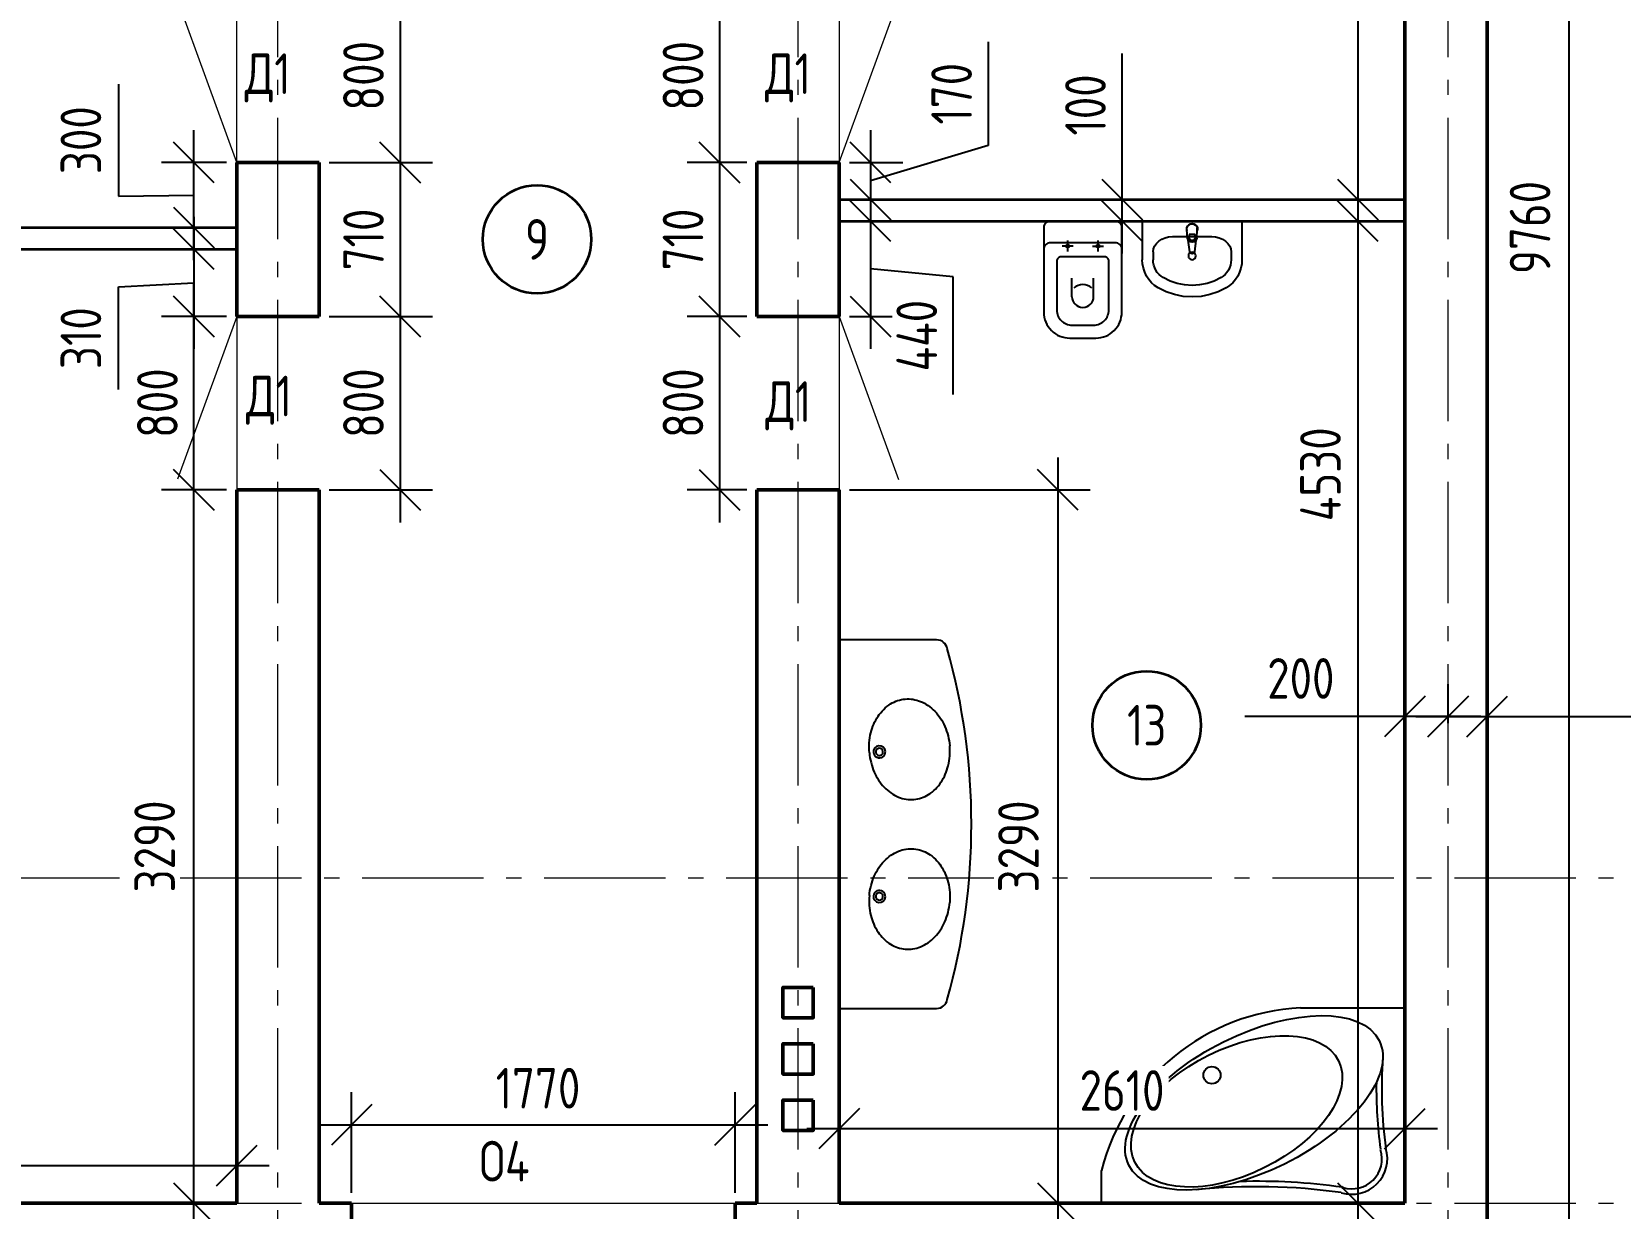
# Model space of a CAD drawing. Header units: millimetres. Extents: x 33461 to 75461, y 50811 to 80511.
# Drawn here: x 43653 to 50983, y 67699 to 73126 of the extents above; entities that cross this region are included whole.
import ezdxf

# ---------------------------------------------------------------- set-up
doc = ezdxf.new("R2010")
doc.units = ezdxf.units.MM
doc.linetypes.add('ГОСТ 2.303 6', pattern=[12, 8, -1.5, 1, -1.5])
for name, color, linetype, lineweight in [('Марки', 7, 'Continuous', 30), ('Площади', 7, 'Continuous', 35), ('Размеры', 7, 'Continuous', 20), ('Стены', 7, 'Continuous', 50)]:
    doc.layers.add(name, color=color, linetype=linetype, lineweight=lineweight)
doc.layers.add('Оси', color=3, linetype='Continuous')
doc.layers.add('Сантехника', color=7, linetype='Continuous')
doc.styles.add('ГОСТ 2.304', font='CS_Gost2304.shx')
doc.dimstyles.new('СПДС', dxfattribs={"dimscale": 100, "dimtxt": 2.5, "dimasz": 2.5, "dimexe": 2, "dimexo": 0.625, "dimgap": 1, "dimtad": 1, "dimdec": 0, "dimtxsty": 'ГОСТ 2.304', "dimblk": 'OBLIQUE', "dimblk1": 'OBLIQUE', "dimblk2": 'OBLIQUE', "dimcen": 2.5, "dimdle": 2, "dimadec": 0, "dimazin": 2, "dimtfac": 0.75, "dimtdec": 4, "dimtmove": 1, "dimatfit": 3, "dimfxl": 1, "dimtfill": 1, "dimtolj": 1, "dimarcsym": 1})

# ---------------------------------------------------------------- blocks, each defined once
blk = doc.blocks.new('s_91')
at = {"color": 253}
blk.add_lwpolyline([(449.5, 0, 0.358819), (498.5, 40.4, 0.137677), (498.5, 1659.6, 0.358819), (449.5, 1700), (403.1, 1700), (0, 1700), (0, 0), (403.1, 0)], format="xyb", close=True, dxfattribs=at)
for points in [[(139, 1179.4, -0.080167), (145.8, 1271.4, -0.088923), (179.1, 1347.8, -0.104957), (237, 1404.3, -0.120011), (304.3, 1427, -0.120011)], [(304.3, 1427, -0.120011), (374.5, 1416.2, -0.104957), (441.2, 1370.5, -0.088923), (487.1, 1300.9, -0.080167), (509.6, 1211.4, -0.080167)], [(139, 1179.4, 0.080167), (161.5, 1089.8, 0.088923), (207.4, 1020.3, 0.104957), (274.2, 974.5, 0.120011), (344.3, 963.7, 0.120011)], [(344.3, 963.7, 0.120011), (411.6, 986.4, 0.104957), (469.5, 1042.9, 0.088923), (502.8, 1119.3, 0.080167), (509.6, 1211.4, 0.080167)], [(139, 520.6, -0.080167), (161.5, 610.2, -0.088923), (207.4, 679.7, -0.104957), (274.2, 725.5, -0.120011), (344.3, 736.3, -0.120011)], [(344.3, 736.3, -0.120011), (411.6, 713.6, -0.104957), (469.5, 657.1, -0.088923), (502.8, 580.7, -0.080167), (509.6, 488.6, -0.080167)], [(139, 520.6, 0.080167), (145.8, 428.6, 0.088923), (179.1, 352.2, 0.104957), (237, 295.7, 0.120011), (304.3, 273, 0.120011)], [(304.3, 273, 0.120011), (374.5, 283.8, 0.104957), (441.2, 329.5, 0.088923), (487.1, 399.1, 0.080167), (509.6, 488.6, 0.080167)]]:
    blk.add_lwpolyline(points, format="xyb", dxfattribs=at)
for centre, radius, start, end in [((185.3, 1183.4), 27.8, 4.93759, 184.93759), ((185.3, 1183.4), 27.8, 184.93759, 4.93759), ((185.3, 1183.4), 16.7, 4.93759, 184.93759), ((185.3, 1183.4), 16.7, 184.93759, 4.93759), ((185.3, 516.6), 27.8, 175.06241, 355.06241), ((185.3, 516.6), 27.8, 355.06241, 175.06241), ((185.3, 516.6), 16.7, 175.06241, 355.06241), ((185.3, 516.6), 16.7, 355.06241, 175.06241)]:
    blk.add_arc(centre, radius, start, end, dxfattribs=at)
blk = doc.blocks.new('s_riho')
at = {"color": 253}
for p, q in [((0, 1400), (0, 0)), ((0, 1400), (150, 1400)), ((900, 481.2), (900, 0)), ((0, 0), (900, 0))]:
    blk.add_line(p, q, dxfattribs=at)
blk.add_circle((590, 890), 39.5, dxfattribs=at)
for centre, radius, start, end in [((-94.5, 435), 995.5, 2.66113, 75.7857), ((-2691.1, 682.6), 2766.5, 351.90597, 5.80621), ((-2691.1, 682.6), 2791.5, 351.90597, 1.5857), ((204.5, 244.6), 164, 162.7961, 286.89884), ((204.5, 244.6), 139, 162.7961, 286.89884), ((529.8, -1945), 2076.6, 89.24614, 97.77654), ((529.8, -1945), 2051.6, 86.02724, 97.77654)]:
    blk.add_arc(centre, radius, start, end, dxfattribs=at)
for centre, major_axis, ratio in [((462.1, 696), (287.1, -577.6), 0.488372), ((422.9, 776.3), (233.7, -470.1), 0.552381)]:
    blk.add_ellipse(centre, major_axis=major_axis, ratio=ratio, dxfattribs=at)
blk = doc.blocks.new('EVAKUO_unitaz')
at = {"layer": 'Сантехника', "color": 253}
for p, q in [((-45.1, -115.3), (-94.9, -115.3)), ((-70, -90.3), (-70, -140.2)), ((45.1, -115.3), (94.9, -115.3)), ((70, -90.3), (70, -140.2)), ((-50, -348.8), (-50, -263.4)), ((50, -348.8), (50, -263.4))]:
    blk.add_line(p, q, dxfattribs=at)
for points in [[(-60, -540), (60, -540, 0.414214), (180, -420), (180, -30, 0.414214), (150, 0), (-150, 0, 0.414214), (-180, -30), (-180, -420, 0.414214)], [(-50, -480), (50, -480, 0.414214), (120, -410), (120, -185, 0.414214), (100, -165), (-100, -165, 0.414214), (-120, -185), (-120, -410, 0.414214)]]:
    blk.add_lwpolyline(points, format="xyb", close=True, dxfattribs=at)
blk.add_lwpolyline([(180, -130, 0.414214), (150, -100), (-150, -100, 0.414214), (-180, -130)], format="xyb", dxfattribs=at)
for centre in [(-70, -115.3), (70, -115.3)]:
    blk.add_circle(centre, 7.01, dxfattribs=at)
for centre, radius, start, end in [((0, -356.3), 63.7, 48.83569, 131.16431), ((0, -348.8), 50, 180, 0)]:
    blk.add_arc(centre, radius, start, end, dxfattribs=at)
blk = doc.blocks.new('Basin 01_72')
at = {"layer": 'Сантехника', "color": 253, "linetype": 'Continuous'}
for p, q in [((0, 350), (0, 171.8)), ((460, 350), (0, 350)), ((206.1, 311.5), (206.2, 316.6)), ((209, 271.2), (206.1, 311.5)), ((251, 271.2), (253.9, 311.5)), ((253.9, 311.5), (253.8, 316.5)), ((460, 350), (460, 171.8)), ((138.9, 278.2), (138.9, 278.2)), ((321.1, 278.2), (138.9, 278.2)), ((212.3, 261.7), (218.9, 208.8)), ((216.4, 273.4), (216.4, 288.3)), ((216.4, 288.3), (243.6, 288.3)), ((216.4, 287.6), (243.6, 287.6)), ((241.1, 208.8), (247.7, 261.7)), ((243.6, 288.3), (243.6, 273.4)), ((50, 207.5), (50, 171.8)), ((410, 207.5), (410, 171.8))]:
    blk.add_line(p, q, dxfattribs=at)
for points in [[(138.9, 278.2), (121.6, 276.9), (104.9, 272.8), (89.5, 266.3), (76, 257.5), (65, 246.8), (56.8, 234.5), (51.7, 221.3), (50, 207.5)], [(410, 207.5), (408.3, 221.3), (403.2, 234.5), (395, 246.8), (384, 257.5), (370.5, 266.3), (355.1, 272.8), (338.4, 276.9), (321.1, 278.2)], [(0, 171.8), (1.2, 152.1), (5, 132.7), (11.1, 114.1), (19.5, 96.5), (30.1, 80.2), (42.7, 65.6), (56.9, 52.9), (72.7, 42.3)], [(50, 171.8), (50.8, 159.2), (53.2, 146.8), (57.1, 134.9), (62.5, 123.6), (69.3, 113.2), (77.3, 103.8), (86.4, 95.7), (96.5, 89)], [(363.5, 89), (373.6, 95.7), (382.7, 103.8), (390.7, 113.2), (397.5, 123.6), (402.9, 134.9), (406.8, 146.8), (409.2, 159.2), (410, 171.8)], [(387.3, 42.3), (403.1, 52.9), (417.3, 65.6), (429.9, 80.2), (440.5, 96.5), (448.9, 114.1), (455, 132.7), (458.8, 152.1), (460, 171.8)], [(96.5, 89), (128, 73.4), (161.1, 62.2), (195.3, 55.3), (230, 53), (264.7, 55.3), (298.9, 62.2), (332, 73.4), (363.5, 89)], [(72.7, 42.3), (109.8, 24), (148.8, 10.8), (189.1, 2.7), (230, 0), (270.9, 2.7), (311.2, 10.8), (350.2, 24), (387.3, 42.3)]]:
    blk.add_lwpolyline(points, dxfattribs=at)
blk.add_circle((230, 188.9), 17.5, dxfattribs=at)
for centre, radius, start, end in [((230, 313.2), 25, 339.28556, 200.71444), ((230, 313.2), 24, 7.83741, 171.8967), ((230, 273.8), 21.1, 185.16961, 354.83039), ((230, 273.1), 21.1, 185.16961, 354.83039), ((230, 273.4), 13.6, 180, 0), ((230, 210.2), 11.2, 187.13892, 352.86108)]:
    blk.add_arc(centre, radius, start, end, dxfattribs=at)
blk = doc.blocks.new('_Oblique')
at = {"color": 0, "linetype": 'ByBlock', "lineweight": -2}
blk.add_line((-0.5, -0.5), (0.5, 0.5), dxfattribs=at)
blk = doc.blocks.new('*D46')
at = {"layer": 'Defpoints', "color": 0, "ltscale": 75}
for p in [(44598.8, 72123.3), (44401.2, 71813.3), (44598.8, 71813.3)]:
    blk.add_point(p, dxfattribs=at)
at = {"layer": 'Размеры', "color": 0, "lineweight": -2, "ltscale": 75}
for p, q in [((44401.2, 72273.3), (44401.2, 71663.3)), ((44551.9, 72123.3), (44251.2, 72123.3)), ((44052.2, 71949.9), (44401.2, 71968.3)), ((44052.2, 71476.4), (44052.2, 71949.9)), ((44551.9, 71813.3), (44251.2, 71813.3))]:
    blk.add_line(p, q, dxfattribs=at)
at = {"layer": 'Размеры', "color": 0, "lineweight": -2, "ltscale": 75, "xscale": 187.5, "yscale": 187.5, "zscale": 187.5}
for p, rotation in [((44401.2, 72123.3), 90), ((44401.2, 71813.3), 270)]:
    blk.add_blockref('_Oblique', p, dxfattribs=dict(at, rotation=rotation))
at = {"layer": 'Размеры', "color": 0, "ltscale": 75, "insert": (43879.5, 71713.2), "char_height": 187.5, "attachment_point": 5, "rotation": 90, "style": 'ГОСТ 2.304', "bg_fill": 3, "box_fill_scale": 1.1, "bg_fill_color": 256, "bg_fill_true_color": 13158600, "bg_fill_transparency": 0}
blk.add_mtext('\\A1;310', dxfattribs=at)
blk = doc.blocks.new('*D48')
at = {"layer": 'Defpoints', "color": 0, "lineweight": 20, "ltscale": 75}
for p in [(46898.8, 68084.3), (45128.8, 67723.3), (46898.8, 67723.3)]:
    blk.add_point(p, dxfattribs=at)
at = {"layer": 'Размеры', "color": 0, "lineweight": -2, "ltscale": 75}
for p, q in [((45128.8, 67770.2), (45128.8, 68234.3)), ((46898.8, 67770.2), (46898.8, 68234.3)), ((44978.8, 68084.3), (47048.8, 68084.3))]:
    blk.add_line(p, q, dxfattribs=at)
at = {"layer": 'Размеры', "color": 0, "lineweight": -2, "ltscale": 75, "xscale": 187.5, "yscale": 187.5, "zscale": 187.5, "rotation": 180}
blk.add_blockref('_Oblique', (45128.8, 68084.3), dxfattribs=at)
at = {"layer": 'Размеры', "color": 0, "lineweight": -2, "ltscale": 75, "xscale": 187.5, "yscale": 187.5, "zscale": 187.5}
blk.add_blockref('_Oblique', (46898.8, 68084.3), dxfattribs=at)
at = {"layer": 'Размеры', "color": 0, "ltscale": 75, "insert": (45988.8, 68253), "char_height": 187.5, "attachment_point": 5, "style": 'ГОСТ 2.304', "bg_fill": 3, "box_fill_scale": 1.1, "bg_fill_color": 256, "bg_fill_true_color": 13158600, "bg_fill_transparency": 0}
blk.add_mtext('\\A1;1770', dxfattribs=at)
blk = doc.blocks.new('*D50')
at = {"layer": 'Defpoints', "color": 0, "ltscale": 75}
for p in [(46998.8, 72523.3), (46826.6, 71813.3), (46998.8, 71813.3)]:
    blk.add_point(p, dxfattribs=at)
at = {"layer": 'Размеры', "color": 0, "lineweight": -2, "ltscale": 75}
for p, q in [((46826.6, 72673.3), (46826.6, 71663.3)), ((46951.9, 72523.3), (46676.6, 72523.3)), ((46951.9, 71813.3), (46676.6, 71813.3))]:
    blk.add_line(p, q, dxfattribs=at)
at = {"layer": 'Размеры', "color": 0, "lineweight": -2, "ltscale": 75, "xscale": 187.5, "yscale": 187.5, "zscale": 187.5}
for p, rotation in [((46826.6, 72523.3), 90), ((46826.6, 71813.3), 270)]:
    blk.add_blockref('_Oblique', p, dxfattribs=dict(at, rotation=rotation))
at = {"layer": 'Размеры', "color": 0, "ltscale": 75, "insert": (46657.9, 72168.3), "char_height": 187.5, "attachment_point": 5, "rotation": 90, "style": 'ГОСТ 2.304', "bg_fill": 3, "box_fill_scale": 1.1, "bg_fill_color": 256, "bg_fill_true_color": 13158600, "bg_fill_transparency": 0}
blk.add_mtext('\\A1;710', dxfattribs=at)
blk = doc.blocks.new('*D64')
at = {"layer": 'Defpoints', "color": 0, "ltscale": 75}
for p in [(44401.2, 72523.3), (44598.8, 72523.3), (44598.8, 72223.3)]:
    blk.add_point(p, dxfattribs=at)
at = {"layer": 'Размеры', "color": 0, "lineweight": -2, "ltscale": 100}
for p, q in [((44052.2, 72884.3), (44052.2, 72368.7)), ((44401.2, 72073.3), (44401.2, 72673.3)), ((44551.9, 72523.3), (44251.2, 72523.3)), ((44052.2, 72368.7), (44401.2, 72373.3)), ((44551.9, 72223.3), (44251.2, 72223.3))]:
    blk.add_line(p, q, dxfattribs=at)
at = {"layer": 'Размеры', "color": 0, "lineweight": -2, "ltscale": 75, "xscale": 187.5, "yscale": 187.5, "zscale": 187.5}
for p, rotation in [((44401.2, 72523.3), 90), ((44401.2, 72223.3), 270)]:
    blk.add_blockref('_Oblique', p, dxfattribs=dict(at, rotation=rotation))
at = {"layer": 'Размеры', "color": 0, "ltscale": 75, "insert": (43879.5, 72626.5), "char_height": 187.5, "attachment_point": 5, "rotation": 90, "style": 'ГОСТ 2.304', "bg_fill": 3, "box_fill_scale": 1.1, "bg_fill_color": 256, "bg_fill_true_color": 13158600, "bg_fill_transparency": 0}
blk.add_mtext('\\A1;300', dxfattribs=at)
blk = doc.blocks.new('*D71')
at = {"layer": 'Defpoints', "color": 0, "ltscale": 75}
for p in [(44401.2, 71013.3), (44598.8, 71013.3), (44598.8, 67723.3)]:
    blk.add_point(p, dxfattribs=at)
at = {"layer": 'Размеры', "color": 0, "lineweight": -2, "ltscale": 75}
for p, q in [((44401.2, 67573.3), (44401.2, 71163.3)), ((44551.9, 71013.3), (44251.2, 71013.3)), ((44551.9, 67723.3), (44251.2, 67723.3))]:
    blk.add_line(p, q, dxfattribs=at)
at = {"layer": 'Размеры', "color": 0, "lineweight": -2, "ltscale": 75, "xscale": 187.5, "yscale": 187.5, "zscale": 187.5}
for p, rotation in [((44401.2, 71013.3), 90), ((44401.2, 67723.3), 270)]:
    blk.add_blockref('_Oblique', p, dxfattribs=dict(at, rotation=rotation))
at = {"layer": 'Размеры', "color": 0, "ltscale": 75, "insert": (44219.8, 69368.3), "char_height": 187.5, "attachment_point": 5, "rotation": 90, "style": 'ГОСТ 2.304', "bg_fill": 3, "box_fill_scale": 1.1, "bg_fill_color": 256, "bg_fill_true_color": 13158600, "bg_fill_transparency": 0}
blk.add_mtext('\\A1;3290', dxfattribs=at)
blk = doc.blocks.new('*D72')
at = {"layer": 'Defpoints', "color": 0, "ltscale": 75}
for p in [(44598.8, 67895.8), (39588.8, 67723.3), (44598.8, 67723.3)]:
    blk.add_point(p, dxfattribs=at)
at = {"layer": 'Размеры', "color": 0, "lineweight": -2, "ltscale": 75}
for p, q in [((39588.8, 67770.2), (39588.8, 68045.8)), ((44598.8, 67770.2), (44598.8, 68045.8)), ((39438.8, 67895.8), (44748.8, 67895.8))]:
    blk.add_line(p, q, dxfattribs=at)
at = {"layer": 'Размеры', "color": 0, "lineweight": -2, "ltscale": 75, "xscale": 187.5, "yscale": 187.5, "zscale": 187.5, "rotation": 180}
blk.add_blockref('_Oblique', (39588.8, 67895.8), dxfattribs=at)
at = {"layer": 'Размеры', "color": 0, "lineweight": -2, "ltscale": 75, "xscale": 187.5, "yscale": 187.5, "zscale": 187.5}
blk.add_blockref('_Oblique', (44598.8, 67895.8), dxfattribs=at)
at = {"layer": 'Размеры', "color": 0, "ltscale": 75, "insert": (42093.8, 68068.5), "char_height": 187.5, "attachment_point": 5, "style": 'ГОСТ 2.304', "bg_fill": 3, "box_fill_scale": 1.1, "bg_fill_color": 256, "bg_fill_true_color": 13158600, "bg_fill_transparency": 0}
blk.add_mtext('\\A1;5010', dxfattribs=at)
blk = doc.blocks.new('*D74')
at = {"layer": 'Defpoints', "color": 0, "ltscale": 75}
for p in [(44401.2, 71813.3), (44598.8, 71813.3), (44598.8, 71013.3)]:
    blk.add_point(p, dxfattribs=at)
at = {"layer": 'Размеры', "color": 0, "lineweight": -2, "ltscale": 75}
for p, q in [((44401.2, 70863.3), (44401.2, 71963.3)), ((44551.9, 71813.3), (44251.2, 71813.3)), ((44551.9, 71013.3), (44251.2, 71013.3))]:
    blk.add_line(p, q, dxfattribs=at)
at = {"layer": 'Размеры', "color": 0, "lineweight": -2, "ltscale": 75, "xscale": 187.5, "yscale": 187.5, "zscale": 187.5}
for p, rotation in [((44401.2, 71813.3), 90), ((44401.2, 71013.3), 270)]:
    blk.add_blockref('_Oblique', p, dxfattribs=dict(at, rotation=rotation))
at = {"layer": 'Размеры', "color": 0, "ltscale": 75, "insert": (44232.5, 71413.3), "char_height": 187.5, "attachment_point": 5, "rotation": 90, "style": 'ГОСТ 2.304', "bg_fill": 3, "box_fill_scale": 1.1, "bg_fill_color": 256, "bg_fill_true_color": 13158600, "bg_fill_transparency": 0}
blk.add_mtext('\\A1;800', dxfattribs=at)
blk = doc.blocks.new('*D78')
at = {"layer": 'Defpoints', "color": 0, "ltscale": 75}
for p in [(44978.8, 72523.3), (44978.8, 71813.3), (45352.3, 71813.3)]:
    blk.add_point(p, dxfattribs=at)
at = {"layer": 'Размеры', "color": 0, "lineweight": -2, "ltscale": 75}
for p, q in [((45352.3, 72673.3), (45352.3, 71663.3)), ((45025.7, 72523.3), (45502.3, 72523.3)), ((45025.7, 71813.3), (45502.3, 71813.3))]:
    blk.add_line(p, q, dxfattribs=at)
at = {"layer": 'Размеры', "color": 0, "lineweight": -2, "ltscale": 75, "xscale": 187.5, "yscale": 187.5, "zscale": 187.5}
for p, rotation in [((45352.3, 72523.3), 90), ((45352.3, 71813.3), 270)]:
    blk.add_blockref('_Oblique', p, dxfattribs=dict(at, rotation=rotation))
at = {"layer": 'Размеры', "color": 0, "ltscale": 75, "insert": (45183.6, 72168.3), "char_height": 187.5, "attachment_point": 5, "rotation": 90, "style": 'ГОСТ 2.304', "bg_fill": 3, "box_fill_scale": 1.1, "bg_fill_color": 256, "bg_fill_true_color": 13158600, "bg_fill_transparency": 0}
blk.add_mtext('\\A1;710', dxfattribs=at)
blk = doc.blocks.new('*D81')
at = {"layer": 'Defpoints', "color": 0, "ltscale": 75}
for p in [(44978.8, 73323.3), (44978.8, 72523.3), (45352.3, 72523.3)]:
    blk.add_point(p, dxfattribs=at)
at = {"layer": 'Размеры', "color": 0, "lineweight": -2, "ltscale": 75}
for p, q in [((45352.3, 73473.3), (45352.3, 72373.3)), ((45025.7, 73323.3), (45502.3, 73323.3)), ((45025.7, 72523.3), (45502.3, 72523.3))]:
    blk.add_line(p, q, dxfattribs=at)
at = {"layer": 'Размеры', "color": 0, "lineweight": -2, "ltscale": 75, "xscale": 187.5, "yscale": 187.5, "zscale": 187.5}
for p, rotation in [((45352.3, 73323.3), 90), ((45352.3, 72523.3), 270)]:
    blk.add_blockref('_Oblique', p, dxfattribs=dict(at, rotation=rotation))
at = {"layer": 'Размеры', "color": 0, "ltscale": 75, "insert": (45183.6, 72923.3), "char_height": 187.5, "attachment_point": 5, "rotation": 90, "style": 'ГОСТ 2.304', "bg_fill": 3, "box_fill_scale": 1.1, "bg_fill_color": 256, "bg_fill_true_color": 13158600, "bg_fill_transparency": 0}
blk.add_mtext('\\A1;800', dxfattribs=at)
blk = doc.blocks.new('*D82')
at = {"layer": 'Defpoints', "color": 0, "ltscale": 75}
for p in [(44978.8, 71813.3), (44978.8, 71013.3), (45352.3, 71013.3)]:
    blk.add_point(p, dxfattribs=at)
at = {"layer": 'Размеры', "color": 0, "lineweight": -2, "ltscale": 75}
for p, q in [((45352.3, 71963.3), (45352.3, 70863.3)), ((45025.7, 71813.3), (45502.3, 71813.3)), ((45025.7, 71013.3), (45502.3, 71013.3))]:
    blk.add_line(p, q, dxfattribs=at)
at = {"layer": 'Размеры', "color": 0, "lineweight": -2, "ltscale": 75, "xscale": 187.5, "yscale": 187.5, "zscale": 187.5}
for p, rotation in [((45352.3, 71813.3), 90), ((45352.3, 71013.3), 270)]:
    blk.add_blockref('_Oblique', p, dxfattribs=dict(at, rotation=rotation))
at = {"layer": 'Размеры', "color": 0, "ltscale": 75, "insert": (45183.6, 71413.3), "char_height": 187.5, "attachment_point": 5, "rotation": 90, "style": 'ГОСТ 2.304', "bg_fill": 3, "box_fill_scale": 1.1, "bg_fill_color": 256, "bg_fill_true_color": 13158600, "bg_fill_transparency": 0}
blk.add_mtext('\\A1;800', dxfattribs=at)
blk = doc.blocks.new('*D85')
at = {"layer": 'Defpoints', "color": 0, "ltscale": 75}
for p in [(46998.8, 71813.3), (46826.6, 71013.3), (46998.8, 71013.3)]:
    blk.add_point(p, dxfattribs=at)
at = {"layer": 'Размеры', "color": 0, "lineweight": -2, "ltscale": 75}
for p, q in [((46826.6, 71963.3), (46826.6, 70863.3)), ((46951.9, 71813.3), (46676.6, 71813.3)), ((46951.9, 71013.3), (46676.6, 71013.3))]:
    blk.add_line(p, q, dxfattribs=at)
at = {"layer": 'Размеры', "color": 0, "lineweight": -2, "ltscale": 75, "xscale": 187.5, "yscale": 187.5, "zscale": 187.5}
for p, rotation in [((46826.6, 71813.3), 90), ((46826.6, 71013.3), 270)]:
    blk.add_blockref('_Oblique', p, dxfattribs=dict(at, rotation=rotation))
at = {"layer": 'Размеры', "color": 0, "ltscale": 75, "insert": (46657.9, 71413.3), "char_height": 187.5, "attachment_point": 5, "rotation": 90, "style": 'ГОСТ 2.304', "bg_fill": 3, "box_fill_scale": 1.1, "bg_fill_color": 256, "bg_fill_true_color": 13158600, "bg_fill_transparency": 0}
blk.add_mtext('\\A1;800', dxfattribs=at)
blk = doc.blocks.new('*D86')
at = {"layer": 'Defpoints', "color": 0, "ltscale": 75}
for p in [(46998.8, 73323.3), (46826.6, 72523.3), (46998.8, 72523.3)]:
    blk.add_point(p, dxfattribs=at)
at = {"layer": 'Размеры', "color": 0, "lineweight": -2, "ltscale": 75}
for p, q in [((46826.6, 73473.3), (46826.6, 72373.3)), ((46951.9, 73323.3), (46676.6, 73323.3)), ((46951.9, 72523.3), (46676.6, 72523.3))]:
    blk.add_line(p, q, dxfattribs=at)
at = {"layer": 'Размеры', "color": 0, "lineweight": -2, "ltscale": 75, "xscale": 187.5, "yscale": 187.5, "zscale": 187.5}
for p, rotation in [((46826.6, 73323.3), 90), ((46826.6, 72523.3), 270)]:
    blk.add_blockref('_Oblique', p, dxfattribs=dict(at, rotation=rotation))
at = {"layer": 'Размеры', "color": 0, "ltscale": 75, "insert": (46657.9, 72923.3), "char_height": 187.5, "attachment_point": 5, "rotation": 90, "style": 'ГОСТ 2.304', "bg_fill": 3, "box_fill_scale": 1.1, "bg_fill_color": 256, "bg_fill_true_color": 13158600, "bg_fill_transparency": 0}
blk.add_mtext('\\A1;800', dxfattribs=at)
blk = doc.blocks.new('*D99')
at = {"layer": 'Defpoints', "color": 0, "ltscale": 75}
for p in [(49988.8, 72253.3), (49772.1, 67723.3), (49988.8, 67723.3)]:
    blk.add_point(p, dxfattribs=at)
at = {"layer": 'Размеры', "color": 0, "lineweight": -2, "ltscale": 75}
for p, q in [((49772.1, 72403.3), (49772.1, 67573.3)), ((49941.9, 72253.3), (49622.1, 72253.3)), ((49941.9, 67723.3), (49622.1, 67723.3))]:
    blk.add_line(p, q, dxfattribs=at)
at = {"layer": 'Размеры', "color": 0, "lineweight": -2, "ltscale": 75, "xscale": 187.5, "yscale": 187.5, "zscale": 187.5}
for p, rotation in [((49772.1, 72253.3), 90), ((49772.1, 67723.3), 270)]:
    blk.add_blockref('_Oblique', p, dxfattribs=dict(at, rotation=rotation))
at = {"layer": 'Размеры', "color": 0, "ltscale": 75, "insert": (49599.5, 71085.1), "char_height": 187.5, "attachment_point": 5, "rotation": 90, "style": 'ГОСТ 2.304', "bg_fill": 3, "box_fill_scale": 1.1, "bg_fill_color": 256, "bg_fill_true_color": 13158600, "bg_fill_transparency": 0}
blk.add_mtext('\\A1;4530', dxfattribs=at)
blk = doc.blocks.new('*D100')
at = {"layer": 'Defpoints', "color": 0, "ltscale": 75}
for p in [(47378.8, 72523.3), (47378.8, 72353.3), (47522.4, 72353.3)]:
    blk.add_point(p, dxfattribs=at)
at = {"layer": 'Размеры', "color": 0, "lineweight": -2, "ltscale": 75}
for p, q in [((48066.2, 73079.6), (48066.2, 72601.5)), ((47522.4, 72673.3), (47522.4, 72203.3)), ((48066.2, 72601.5), (47522.4, 72438.3)), ((47425.7, 72523.3), (47672.4, 72523.3)), ((47425.7, 72353.3), (47672.4, 72353.3))]:
    blk.add_line(p, q, dxfattribs=at)
at = {"layer": 'Размеры', "color": 0, "lineweight": -2, "ltscale": 75, "xscale": 187.5, "yscale": 187.5, "zscale": 187.5}
for p, rotation in [((47522.4, 72523.3), 90), ((47522.4, 72353.3), 270)]:
    blk.add_blockref('_Oblique', p, dxfattribs=dict(at, rotation=rotation))
at = {"layer": 'Размеры', "color": 0, "ltscale": 75, "insert": (47897.4, 72840.5), "char_height": 187.5, "attachment_point": 5, "rotation": 90, "style": 'ГОСТ 2.304', "bg_fill": 3, "box_fill_scale": 1.1, "bg_fill_color": 256, "bg_fill_true_color": 13158600, "bg_fill_transparency": 0}
blk.add_mtext('\\A1;170', dxfattribs=at)
blk = doc.blocks.new('*D101')
at = {"layer": 'Defpoints', "color": 0, "ltscale": 75}
for p in [(47378.8, 72253.3), (47378.8, 71813.3), (47522.4, 71813.3)]:
    blk.add_point(p, dxfattribs=at)
at = {"layer": 'Размеры', "color": 0, "lineweight": -2, "ltscale": 75}
for p, q in [((47522.4, 72403.3), (47522.4, 71663.3)), ((47425.7, 72253.3), (47672.4, 72253.3)), ((47905.2, 71996.3), (47522.4, 72033.3)), ((47905.2, 71452.6), (47905.2, 71996.3)), ((47425.7, 71813.3), (47672.4, 71813.3))]:
    blk.add_line(p, q, dxfattribs=at)
at = {"layer": 'Размеры', "color": 0, "lineweight": -2, "ltscale": 75, "xscale": 187.5, "yscale": 187.5, "zscale": 187.5}
for p, rotation in [((47522.4, 72253.3), 90), ((47522.4, 71813.3), 270)]:
    blk.add_blockref('_Oblique', p, dxfattribs=dict(at, rotation=rotation))
at = {"layer": 'Размеры', "color": 0, "ltscale": 75, "insert": (47736.4, 71724.5), "char_height": 187.5, "attachment_point": 5, "rotation": 90, "style": 'ГОСТ 2.304', "bg_fill": 3, "box_fill_scale": 1.1, "bg_fill_color": 256, "bg_fill_true_color": 13158600, "bg_fill_transparency": 0}
blk.add_mtext('\\A1;440', dxfattribs=at)
blk = doc.blocks.new('*D102')
at = {"layer": 'Defpoints', "color": 0, "ltscale": 75}
for p in [(47378.8, 71013.3), (47378.8, 67723.3), (48387.4, 67723.3)]:
    blk.add_point(p, dxfattribs=at)
at = {"layer": 'Размеры', "color": 0, "lineweight": -2, "ltscale": 75}
for p, q in [((48387.4, 71163.3), (48387.4, 67573.3)), ((47425.7, 71013.3), (48537.4, 71013.3)), ((47425.7, 67723.3), (48537.4, 67723.3))]:
    blk.add_line(p, q, dxfattribs=at)
at = {"layer": 'Размеры', "color": 0, "lineweight": -2, "ltscale": 75, "xscale": 187.5, "yscale": 187.5, "zscale": 187.5}
for p, rotation in [((48387.4, 71013.3), 90), ((48387.4, 67723.3), 270)]:
    blk.add_blockref('_Oblique', p, dxfattribs=dict(at, rotation=rotation))
at = {"layer": 'Размеры', "color": 0, "ltscale": 75, "insert": (48205.9, 69368.3), "char_height": 187.5, "attachment_point": 5, "rotation": 90, "style": 'ГОСТ 2.304', "bg_fill": 3, "box_fill_scale": 1.1, "bg_fill_color": 256, "bg_fill_true_color": 13158600, "bg_fill_transparency": 0}
blk.add_mtext('\\A1;3290', dxfattribs=at)
blk = doc.blocks.new('*D103')
at = {"layer": 'Defpoints', "color": 0, "ltscale": 75}
for p in [(49988.8, 68066.4), (47378.8, 67723.3), (49988.8, 67723.3)]:
    blk.add_point(p, dxfattribs=at)
at = {"layer": 'Размеры', "color": 0, "lineweight": -2, "ltscale": 75}
for p, q in [((47378.8, 67770.2), (47378.8, 68216.4)), ((49988.8, 67770.2), (49988.8, 68216.4)), ((47228.8, 68066.4), (50138.8, 68066.4))]:
    blk.add_line(p, q, dxfattribs=at)
at = {"layer": 'Размеры', "color": 0, "lineweight": -2, "ltscale": 75, "xscale": 187.5, "yscale": 187.5, "zscale": 187.5, "rotation": 180}
blk.add_blockref('_Oblique', (47378.8, 68066.4), dxfattribs=at)
at = {"layer": 'Размеры', "color": 0, "lineweight": -2, "ltscale": 75, "xscale": 187.5, "yscale": 187.5, "zscale": 187.5}
blk.add_blockref('_Oblique', (49988.8, 68066.4), dxfattribs=at)
at = {"layer": 'Размеры', "color": 0, "ltscale": 75, "insert": (48683.8, 68242.4), "char_height": 187.5, "attachment_point": 5, "style": 'ГОСТ 2.304', "bg_fill": 3, "box_fill_scale": 1.1, "bg_fill_color": 256, "bg_fill_true_color": 13158600, "bg_fill_transparency": 0}
blk.add_mtext('\\A1;2610', dxfattribs=at)
blk = doc.blocks.new('*D104')
at = {"layer": 'Defpoints', "color": 0, "ltscale": 75}
for p in [(50368.8, 77103.3), (50368.8, 67343.3), (50746.3, 67343.3)]:
    blk.add_point(p, dxfattribs=at)
at = {"layer": 'Размеры', "color": 0, "lineweight": -2, "ltscale": 75}
for p, q in [((50746.3, 77253.3), (50746.3, 67193.3)), ((50415.7, 77103.3), (50896.3, 77103.3)), ((50415.7, 67343.3), (50896.3, 67343.3))]:
    blk.add_line(p, q, dxfattribs=at)
at = {"layer": 'Размеры', "color": 0, "lineweight": -2, "ltscale": 75, "xscale": 187.5, "yscale": 187.5, "zscale": 187.5}
for p, rotation in [((50746.3, 77103.3), 90), ((50746.3, 67343.3), 270)]:
    blk.add_blockref('_Oblique', p, dxfattribs=dict(at, rotation=rotation))
at = {"layer": 'Размеры', "color": 0, "ltscale": 75, "insert": (50566.7, 72223.3), "char_height": 187.5, "attachment_point": 5, "rotation": 90, "style": 'ГОСТ 2.304', "bg_fill": 3, "box_fill_scale": 1.1, "bg_fill_color": 256, "bg_fill_true_color": 13158600, "bg_fill_transparency": 0}
blk.add_mtext('\\A1;9760', dxfattribs=at)
blk = doc.blocks.new('*D116')
at = {"layer": 'Defpoints', "color": 0, "ltscale": 75}
for p in [(49988.8, 69967.4), (49988.8, 69890), (50188.8, 69890)]:
    blk.add_point(p, dxfattribs=at)
at = {"layer": 'Размеры', "color": 0, "lineweight": -2, "ltscale": 75}
for p, q in [((49988.8, 69936.9), (49988.8, 70117.4)), ((50188.8, 69936.9), (50188.8, 70117.4)), ((49988.8, 69967.4), (49251.1, 69967.4)), ((50338.8, 69967.4), (49838.8, 69967.4))]:
    blk.add_line(p, q, dxfattribs=at)
at = {"layer": 'Размеры', "color": 0, "lineweight": -2, "ltscale": 75, "xscale": 187.5, "yscale": 187.5, "zscale": 187.5, "rotation": 180}
blk.add_blockref('_Oblique', (49988.8, 69967.4), dxfattribs=at)
at = {"layer": 'Размеры', "color": 0, "lineweight": -2, "ltscale": 75, "xscale": 187.5, "yscale": 187.5, "zscale": 187.5}
blk.add_blockref('_Oblique', (50188.8, 69967.4), dxfattribs=at)
at = {"layer": 'Размеры', "color": 0, "ltscale": 75, "insert": (49508.9, 70143.4), "char_height": 187.5, "attachment_point": 5, "style": 'ГОСТ 2.304', "bg_fill": 3, "box_fill_scale": 1.1, "bg_fill_color": 256, "bg_fill_true_color": 13158600, "bg_fill_transparency": 0}
blk.add_mtext('\\A1;200', dxfattribs=at)
blk = doc.blocks.new('*D117')
at = {"layer": 'Defpoints', "color": 0, "ltscale": 75}
for p in [(50368.8, 69967.4), (50188.8, 69890), (50368.8, 69890)]:
    blk.add_point(p, dxfattribs=at)
at = {"layer": 'Размеры', "color": 0, "lineweight": -2, "ltscale": 75}
for p, q in [((50188.8, 69936.9), (50188.8, 70117.4)), ((50368.8, 69936.9), (50368.8, 70117.4)), ((50038.8, 69967.4), (50518.8, 69967.4)), ((50368.8, 69967.4), (51705.9, 69967.4))]:
    blk.add_line(p, q, dxfattribs=at)
at = {"layer": 'Размеры', "color": 0, "lineweight": -2, "ltscale": 75, "xscale": 187.5, "yscale": 187.5, "zscale": 187.5, "rotation": 180}
blk.add_blockref('_Oblique', (50188.8, 69967.4), dxfattribs=at)
at = {"layer": 'Размеры', "color": 0, "lineweight": -2, "ltscale": 75, "xscale": 187.5, "yscale": 187.5, "zscale": 187.5}
blk.add_blockref('_Oblique', (50368.8, 69967.4), dxfattribs=at)
at = {"layer": 'Размеры', "color": 0, "ltscale": 75, "insert": (51469.2, 70136.2), "char_height": 187.5, "attachment_point": 5, "style": 'ГОСТ 2.304', "bg_fill": 3, "box_fill_scale": 1.1, "bg_fill_color": 256, "bg_fill_true_color": 13158600, "bg_fill_transparency": 0}
blk.add_mtext('\\A1;180', dxfattribs=at)
blk = doc.blocks.new('*D123')
at = {"layer": 'Defpoints', "color": 0, "ltscale": 75}
for p in [(48683.8, 72353.3), (48725.7, 72353.3), (48725.7, 72253.3)]:
    blk.add_point(p, dxfattribs=at)
at = {"layer": 'Размеры', "color": 0, "lineweight": -2, "ltscale": 75}
for p, q in [((48683.8, 72353.3), (48683.8, 73025.6)), ((48683.8, 72103.3), (48683.8, 72503.3)), ((48678.8, 72353.3), (48533.8, 72353.3)), ((48678.8, 72253.3), (48533.8, 72253.3))]:
    blk.add_line(p, q, dxfattribs=at)
at = {"layer": 'Размеры', "color": 0, "lineweight": -2, "ltscale": 75, "xscale": 187.5, "yscale": 187.5, "zscale": 187.5}
for p, rotation in [((48683.8, 72353.3), 270), ((48683.8, 72253.3), 90)]:
    blk.add_blockref('_Oblique', p, dxfattribs=dict(at, rotation=rotation))
at = {"layer": 'Размеры', "color": 0, "ltscale": 75, "insert": (48515, 72788.8), "char_height": 187.5, "attachment_point": 5, "rotation": 90, "style": 'ГОСТ 2.304', "bg_fill": 3, "box_fill_scale": 1.1, "bg_fill_color": 256, "bg_fill_true_color": 13158600, "bg_fill_transparency": 0}
blk.add_mtext('\\A1;100', dxfattribs=at)
blk = doc.blocks.new('*D131')
at = {"layer": 'Defpoints', "color": 0, "ltscale": 75}
for p in [(49988.8, 76723.3), (49772.1, 72353.3), (49988.8, 72353.3)]:
    blk.add_point(p, dxfattribs=at)
at = {"layer": 'Размеры', "color": 0, "lineweight": -2, "ltscale": 75}
for p, q in [((49772.1, 76873.3), (49772.1, 72203.3)), ((49941.9, 76723.3), (49622.1, 76723.3)), ((49941.9, 72353.3), (49622.1, 72353.3))]:
    blk.add_line(p, q, dxfattribs=at)
at = {"layer": 'Размеры', "color": 0, "lineweight": -2, "ltscale": 75, "xscale": 187.5, "yscale": 187.5, "zscale": 187.5}
for p, rotation in [((49772.1, 76723.3), 90), ((49772.1, 72353.3), 270)]:
    blk.add_blockref('_Oblique', p, dxfattribs=dict(at, rotation=rotation))
at = {"layer": 'Размеры', "color": 0, "ltscale": 75, "insert": (49599.5, 74538.3), "char_height": 187.5, "attachment_point": 5, "rotation": 90, "style": 'ГОСТ 2.304', "bg_fill": 3, "box_fill_scale": 1.1, "bg_fill_color": 256, "bg_fill_true_color": 13158600, "bg_fill_transparency": 0}
blk.add_mtext('\\A1;4370', dxfattribs=at)

msp = doc.modelspace()

# ---------------------------------------------------------------- linework, layer by layer
at = {"layer": 'Оси', "linetype": 'ГОСТ 2.303 6', "lineweight": 20, "ltscale": 70}
for p, q in [((44788.8, 65449.9), (44788.8, 78949.9)), ((47188.8, 65449.9), (47188.8, 78949.9)), ((50188.8, 65449.9), (50188.8, 78949.9)), ((36777.4, 69223.3), (54777.4, 69223.3)), ((36777.4, 67723.3), (54777.4, 67723.3))]:
    msp.add_line(p, q, dxfattribs=at)
at = {"layer": 'Площади', "ltscale": 75}
msp.add_circle((45984.4, 72168.8), 250, dxfattribs=at)
at = {"layer": 'Стены', "lineweight": 50, "ltscale": 100}
for p, q in [((49988.8, 72258.3), (49988.8, 74783.3)), ((44598.8, 72523.3), (44978.8, 72523.3)), ((44598.8, 72523.3), (44598.8, 71813.3)), ((44978.8, 72523.3), (44978.8, 71813.3)), ((46998.8, 72523.3), (46998.8, 71813.3)), ((46998.8, 72523.3), (47378.8, 72523.3)), ((47378.8, 72523.3), (47378.8, 72258.3)), ((47378.8, 72258.3), (47378.8, 71813.3)), ((49988.8, 71623.3), (49988.8, 72258.3)), ((44598.8, 71813.3), (44978.8, 71813.3)), ((46998.8, 71813.3), (47378.8, 71813.3)), ((49988.8, 67723.3), (49988.8, 71623.3)), ((50368.8, 71623.3), (50368.8, 67343.3)), ((44598.8, 71013.3), (44598.8, 67723.3)), ((44978.8, 71013.3), (44598.8, 71013.3)), ((44978.8, 71013.3), (44978.8, 67723.3)), ((47378.8, 71013.3), (46998.8, 71013.3)), ((46998.8, 71013.3), (46998.8, 67723.3)), ((47378.8, 71013.3), (47378.8, 67723.3)), ((39588.8, 67723.3), (44598.8, 67723.3)), ((45128.8, 67723.3), (45128.8, 67343.3)), ((46898.8, 67723.3), (46898.8, 67343.3)), ((47378.8, 67723.3), (49988.8, 67723.3))]:
    msp.add_line(p, q, dxfattribs=at)
at = {"layer": 'Стены', "lineweight": 20, "ltscale": 100}
for p, q in [((44598.8, 72523.3), (44598.8, 73323.3)), ((47378.8, 73323.3), (47378.8, 72523.3)), ((44598.8, 72523.3), (44325.3, 73274.7)), ((47378.8, 72523.3), (47652.4, 73275.1)), ((44598.8, 71813.3), (44325.3, 71062)), ((44598.8, 71813.3), (44598.8, 71013.3)), ((47378.8, 71813.3), (47378.8, 71013.3)), ((47378.8, 71813.3), (47652.4, 71061.6))]:
    msp.add_line(p, q, dxfattribs=at)
at = {"layer": 'Стены', "lineweight": 35, "ltscale": 100}
for p, q in [((47378.8, 72353.3), (49988.8, 72353.3)), ((39588.8, 72223.3), (44598.8, 72223.3)), ((47378.8, 72253.3), (49988.8, 72253.3)), ((39588.8, 72123.3), (44598.8, 72123.3))]:
    msp.add_line(p, q, dxfattribs=at)
at = {"layer": 'Стены', "ltscale": 100}
for p, q in [((44978.8, 70818.3), (44978.8, 70718.3)), ((49699.2, 67796), (49703.1, 67795.1))]:
    msp.add_line(p, q, dxfattribs=at)
at = {"layer": 'Стены', "lineweight": 50, "ltscale": 100}
for points in [[(47258.8, 68718.3), (47258.8, 68578.3), (47118.8, 68578.3), (47118.8, 68718.3)], [(47258.8, 68458.3), (47258.8, 68318.3), (47118.8, 68318.3), (47118.8, 68458.3)], [(47258.8, 68198.3), (47258.8, 68058.3), (47118.8, 68058.3), (47118.8, 68198.3)]]:
    msp.add_lwpolyline(points, close=True, dxfattribs=at)

# ---------------------------------------------------------------- block references
at = {"layer": 'Сантехника', "lineweight": -2}
msp.add_blockref('EVAKUO_unitaz', (48502.8, 72253.3), dxfattribs=at)
at = {"layer": 'Сантехника', "lineweight": -2, "xscale": -1}
msp.add_blockref('Basin 01_72', (49237.3, 71903.3), dxfattribs=at)
at = {"layer": 'Сантехника', "color": 0, "lineweight": -2, "rotation": 360}
msp.add_blockref('s_91', (47378.8, 68621.2), dxfattribs=at)
at = {"layer": 'Сантехника', "lineweight": 50, "ltscale": 100, "rotation": 90}
msp.add_blockref('s_riho', (49988.8, 67723.3), dxfattribs=at)

# ---------------------------------------------------------------- texts
at = {"layer": 'Марки', "ltscale": 75, "char_height": 187.5, "width": 262.308, "attachment_point": 1, "style": 'ГОСТ 2.304'}
for insert in [(44635.4, 73026.7), (47036.6, 73026.7), (44641.5, 71539.8), (47038.1, 71514)]:
    msp.add_mtext('Д1', dxfattribs=dict(at, insert=insert))
at = {"layer": 'Площади', "ltscale": 75, "char_height": 187.5, "width": 142.869, "attachment_point": 5, "style": 'ГОСТ 2.304'}
for s, insert in [('9', (45984.4, 72168.8)), ('13', (48797.7, 69927.4))]:
    msp.add_mtext(s, dxfattribs=dict(at, insert=insert))

# ---------------------------------------------------------------- next in the draw order: dimensions: what is measured, and where the dimension line sits
at = {"layer": 'Размеры', "ltscale": 75}
for base, p1, p2, picture, middle in [((50746.3, 67343.3), (50368.8, 77103.3), (50368.8, 67343.3), '*D104', (50566.7, 72223.3)), ((47522.4, 72353.3), (47378.8, 72523.3), (47378.8, 72353.3), '*D100', (47897.4, 72676.5)), ((45352.3, 71813.3), (44978.8, 72523.3), (44978.8, 71813.3), '*D78', (45183.6, 72168.3)), ((46826.6, 71813.3), (46998.8, 72523.3), (46998.8, 71813.3), '*D50', (46657.9, 72168.3)), ((44401.2, 71013.3), (44598.8, 67723.3), (44598.8, 71013.3), '*D71', (44219.8, 69368.3)), ((48387.4, 67723.3), (47378.8, 71013.3), (47378.8, 67723.3), '*D102', (48205.9, 69368.3))]:
    dim = msp.add_linear_dim(base=base, p1=p1, p2=p2, angle=90, dimstyle='СПДС', override={"dimscale": 75}, dxfattribs=at)
    dim.commit()
    dim.dimension.update_dxf_attribs({"geometry": picture, "text_midpoint": middle})
for base, p1, p2, angle, picture, middle in [((48683.8, 72353.3), (48725.7, 72253.3), (48725.7, 72353.3), 90, '*D123', (48680.9, 72788.8)), ((49772.1, 67723.3), (49988.8, 72253.3), (49988.8, 67723.3), 90, '*D99', (49772.1, 71085.1)), ((44401.2, 71813.3), (44598.8, 72123.3), (44598.8, 71813.3), 270, '*D46', (44052.2, 71874.9))]:
    dim = msp.add_linear_dim(base=base, p1=p1, p2=p2, angle=angle, dimstyle='СПДС', override={"dimscale": 75}, dxfattribs=at)
    dim.commit()
    dim.dimension.update_dxf_attribs({"geometry": picture, "text_midpoint": middle, "dimtype": 160})
dim = msp.add_linear_dim(base=(46898.8, 68084.3), p1=(45128.8, 67723.3), p2=(46898.8, 67723.3), dimstyle='СПДС', override={"dimscale": 75}, dxfattribs=at)
dim.commit()
dim.dimension.update_dxf_attribs({"geometry": '*D48', "text_midpoint": (45988.8, 68084.3), "dimtype": 160})

# ---------------------------------------------------------------- next in the draw order: linework, layer by layer
at = {"layer": 'Площади', "ltscale": 75}
msp.add_circle((48797.7, 69927.4), 250, dxfattribs=at)
at = {"layer": 'Стены', "lineweight": 50, "ltscale": 100}
msp.add_line((50368.8, 74783.3), (50368.8, 71623.3), dxfattribs=at)
at = {"layer": 'Стены', "ltscale": 75}
for p, q in [((44978.8, 67723.3), (45128.8, 67723.3)), ((46898.8, 67723.3), (46998.8, 67723.3))]:
    msp.add_line(p, q, dxfattribs=at)
at = {"layer": 'Стены', "lineweight": 20, "ltscale": 100}
msp.add_line((45128.8, 67723.3), (46898.8, 67723.3), dxfattribs=at)

# ---------------------------------------------------------------- next in the draw order: texts
at = {"layer": 'Марки', "ltscale": 75, "insert": (45718.5, 68009.9), "char_height": 187.5, "width": 262.308, "attachment_point": 1, "style": 'ГОСТ 2.304'}
msp.add_mtext('О4', dxfattribs=at)

# ---------------------------------------------------------------- next in the draw order: dimensions: what is measured, and where the dimension line sits
at = {"layer": 'Размеры', "ltscale": 75}
for base, p1, p2, picture, middle in [((49772.1, 72353.3), (49988.8, 76723.3), (49988.8, 72353.3), '*D131', (49599.5, 74538.3)), ((45352.3, 72523.3), (44978.8, 73323.3), (44978.8, 72523.3), '*D81', (45183.6, 72923.3)), ((46826.6, 72523.3), (46998.8, 73323.3), (46998.8, 72523.3), '*D86', (46657.9, 72923.3)), ((44401.2, 71813.3), (44598.8, 71013.3), (44598.8, 71813.3), '*D74', (44232.5, 71413.3)), ((45352.3, 71013.3), (44978.8, 71813.3), (44978.8, 71013.3), '*D82', (45183.6, 71413.3)), ((46826.6, 71013.3), (46998.8, 71813.3), (46998.8, 71013.3), '*D85', (46657.9, 71413.3))]:
    dim = msp.add_linear_dim(base=base, p1=p1, p2=p2, angle=90, dimstyle='СПДС', override={"dimscale": 75}, dxfattribs=at)
    dim.commit()
    dim.dimension.update_dxf_attribs({"geometry": picture, "text_midpoint": middle})
at = {"layer": 'Размеры', "ltscale": 100}
dim = msp.add_linear_dim(base=(44401.2, 72523.3), p1=(44598.8, 72223.3), p2=(44598.8, 72523.3), angle=90, dimstyle='СПДС', override={"dimscale": 75}, dxfattribs=at)
dim.commit()
dim.dimension.update_dxf_attribs({"geometry": '*D64', "text_midpoint": (44052.2, 72443.7), "dimtype": 160})
at = {"layer": 'Размеры', "ltscale": 75}
dim = msp.add_linear_dim(base=(47522.4, 71813.3), p1=(47378.8, 72253.3), p2=(47378.8, 71813.3), angle=90, dimstyle='СПДС', override={"dimscale": 75}, dxfattribs=at)
dim.commit()
dim.dimension.update_dxf_attribs({"geometry": '*D101', "text_midpoint": (47905.2, 71921.3), "dimtype": 160})
dim = msp.add_linear_dim(base=(49988.8, 69967.4), p1=(50188.8, 69890), p2=(49988.8, 69890), dimstyle='СПДС', override={"dimscale": 75}, dxfattribs=at)
dim.commit()
dim.dimension.update_dxf_attribs({"geometry": '*D116', "text_midpoint": (49508.9, 69943.9), "dimtype": 160})
for base, p1, p2, picture, middle in [((49988.8, 68066.4), (47378.8, 67723.3), (49988.8, 67723.3), '*D103', (48683.8, 68242.4)), ((44598.8, 67895.8), (39588.8, 67723.3), (44598.8, 67723.3), '*D72', (42093.8, 68068.5))]:
    dim = msp.add_linear_dim(base=base, p1=p1, p2=p2, dimstyle='СПДС', override={"dimscale": 75}, dxfattribs=at)
    dim.commit()
    dim.dimension.update_dxf_attribs({"geometry": picture, "text_midpoint": middle})

# ---------------------------------------------------------------- next in the draw order: dimensions: what is measured, and where the dimension line sits
dim = msp.add_linear_dim(base=(50368.8, 69967.4), p1=(50188.8, 69890), p2=(50368.8, 69890), dimstyle='СПДС', override={"dimscale": 75}, dxfattribs=at)
dim.commit()
dim.dimension.update_dxf_attribs({"geometry": '*D117', "text_midpoint": (51469.2, 69926.2), "dimtype": 160})

doc.saveas('drawing.dxf')
